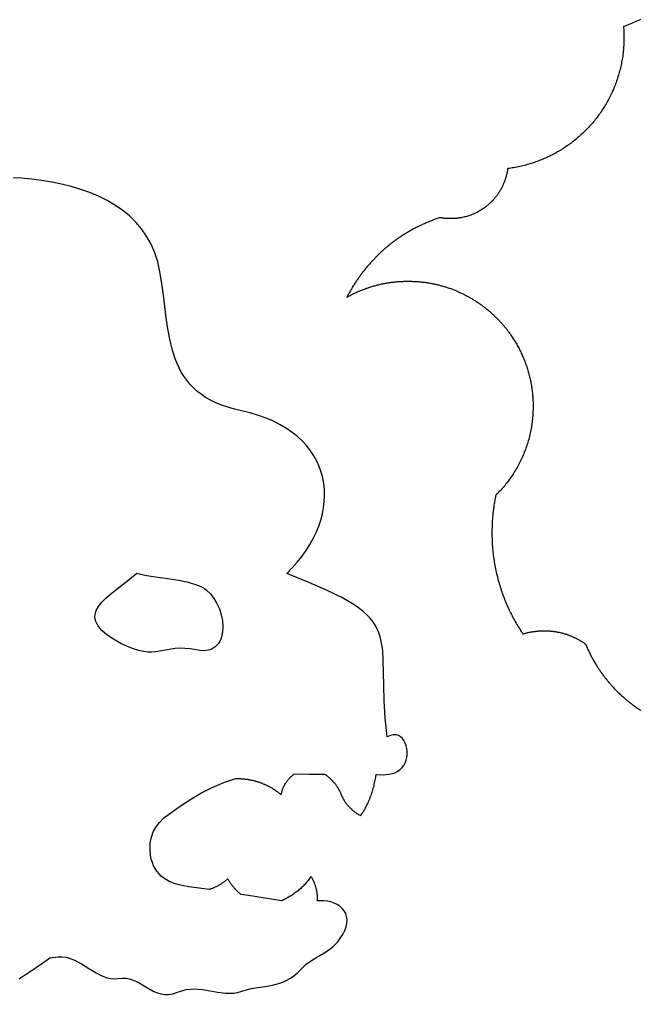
# Model space of a CAD drawing. Extents: x 25 to 747, y 34 to 1185.
# Drawn here: x 502.3 to 584, y 41.8 to 170.1 of the extents above; entities that cross this region are included whole.
import ezdxf

# ---------------------------------------------------------------- set-up
doc = ezdxf.new("R2010")
doc.units = 0
doc.layers.add('Default_Layer', color=1, linetype='CONTINUOUS')

msp = doc.modelspace()

# ---------------------------------------------------------------- linework, layer by layer
at = {"layer": 'Default_Layer'}
for points in [[(583.99, 170.11), (583.79, 170.01), (583.59, 169.92), (583.39, 169.83), (583.19, 169.74), (582.99, 169.66), (582.78, 169.57), (582.58, 169.49), (582.37, 169.41), (582.16, 169.33), (581.96, 169.25), (581.75, 169.18), (581.76, 169.01), (581.77, 168.84), (581.78, 168.67), (581.79, 168.49), (581.8, 168.31), (581.8, 168.12), (581.81, 167.93), (581.81, 167.75), (581.81, 167.54), (581.8, 167.33), (581.8, 167.12), (581.79, 166.92), (581.78, 166.71), (581.76, 166.51), (581.75, 166.31), (581.73, 166.1), (581.71, 165.9), (581.69, 165.7), (581.66, 165.5), (581.64, 165.3), (581.61, 165.1), (581.57, 164.9), (581.54, 164.7), (581.5, 164.5), (581.47, 164.31), (581.43, 164.11), (581.38, 163.91), (581.34, 163.72), (581.29, 163.53), (581.24, 163.33), (581.19, 163.14), (581.14, 162.95), (581.08, 162.76), (581.02, 162.57), (580.96, 162.38), (580.9, 162.2), (580.84, 162.01), (580.77, 161.83), (580.7, 161.64), (580.63, 161.46), (580.56, 161.28), (580.49, 161.09), (580.41, 160.91), (580.33, 160.74), (580.25, 160.56), (580.17, 160.38), (580.09, 160.2), (580, 160.03), (579.92, 159.86), (579.83, 159.68), (579.73, 159.51), (579.64, 159.34), (579.55, 159.17), (579.45, 159), (579.35, 158.84), (579.25, 158.67), (579.15, 158.51), (579.04, 158.34), (578.94, 158.18), (578.83, 158.02), (578.72, 157.86), (578.61, 157.7), (578.5, 157.55), (578.38, 157.39), (578.27, 157.24), (578.15, 157.08), (578.03, 156.93), (577.91, 156.78), (577.78, 156.63), (577.66, 156.48), (577.53, 156.34), (577.4, 156.19), (577.28, 156.05), (577.14, 155.91), (577.01, 155.77), (576.88, 155.63), (576.74, 155.49), (576.61, 155.35), (576.47, 155.22), (576.33, 155.09), (576.19, 154.96), (576.04, 154.83), (575.9, 154.7), (575.75, 154.57), (575.6, 154.45), (575.46, 154.32), (575.31, 154.2), (575.15, 154.08), (575, 153.96), (574.85, 153.84), (574.69, 153.73), (574.53, 153.62), (574.38, 153.5), (574.22, 153.39), (574.06, 153.28), (573.89, 153.18), (573.73, 153.07), (573.57, 152.97), (573.4, 152.87), (573.23, 152.77), (573.06, 152.67), (572.89, 152.57), (572.72, 152.48), (572.55, 152.39), (572.38, 152.3), (572.2, 152.21), (572.03, 152.12), (571.85, 152.04), (571.67, 151.95), (571.5, 151.87), (571.32, 151.79), (571.13, 151.72), (570.95, 151.64), (570.77, 151.57), (570.59, 151.5), (570.4, 151.43), (570.21, 151.36), (570.03, 151.29), (569.84, 151.23), (569.65, 151.17), (569.46, 151.11), (569.27, 151.05), (569.08, 151), (568.89, 150.95), (568.69, 150.9), (568.5, 150.85), (568.3, 150.8), (568.11, 150.76), (567.91, 150.71), (567.71, 150.67), (567.51, 150.64), (567.31, 150.6), (567.11, 150.57), (566.91, 150.54), (566.71, 150.51), (566.51, 150.48), (566.49, 150.38), (566.48, 150.28), (566.46, 150.19), (566.44, 150.09), (566.42, 149.99), (566.4, 149.89), (566.38, 149.8), (566.36, 149.7), (566.34, 149.6), (566.31, 149.51), (566.29, 149.41), (566.26, 149.32), (566.23, 149.23), (566.2, 149.13), (566.17, 149.04), (566.14, 148.95), (566.11, 148.86), (566.07, 148.77), (566.04, 148.68), (566, 148.59), (565.97, 148.5), (565.93, 148.41), (565.89, 148.32), (565.85, 148.23), (565.81, 148.15), (565.76, 148.06), (565.72, 147.97), (565.68, 147.89), (565.63, 147.81), (565.58, 147.72), (565.54, 147.64), (565.49, 147.56), (565.44, 147.48), (565.39, 147.4), (565.34, 147.32), (565.28, 147.24), (565.23, 147.16), (565.18, 147.08), (565.12, 147), (565.06, 146.93), (565.01, 146.85), (564.95, 146.78), (564.89, 146.7), (564.83, 146.63), (564.77, 146.55), (564.71, 146.48), (564.64, 146.41), (564.58, 146.34), (564.51, 146.27), (564.45, 146.2), (564.38, 146.13), (564.32, 146.07), (564.25, 146), (564.18, 145.94), (564.11, 145.87), (564.04, 145.81), (563.97, 145.74), (563.9, 145.68), (563.82, 145.62), (563.75, 145.56), (563.67, 145.5), (563.6, 145.44), (563.52, 145.38), (563.45, 145.33), (563.33, 145.24), (563.21, 145.16), (563.09, 145.08), (562.97, 145.01), (562.85, 144.93), (562.72, 144.86), (562.6, 144.79), (562.47, 144.72), (562.34, 144.66), (562.21, 144.6), (562.08, 144.53), (561.94, 144.48), (561.81, 144.42), (561.67, 144.37), (561.53, 144.32), (561.39, 144.27), (561.25, 144.23), (561.11, 144.18), (560.97, 144.14), (560.82, 144.11), (560.68, 144.07), (560.53, 144.04), (560.46, 144.03), (560.38, 144.01), (560.31, 144), (560.23, 143.99), (560.16, 143.98), (560.08, 143.96), (560.01, 143.95), (559.93, 143.94), (559.86, 143.94), (559.78, 143.93), (559.71, 143.92), (559.63, 143.91), (559.55, 143.91), (559.48, 143.9), (559.4, 143.9), (559.32, 143.89), (559.24, 143.89), (559.17, 143.89), (559.09, 143.89), (559.01, 143.89), (558.92, 143.89), (558.82, 143.89), (558.73, 143.89), (558.64, 143.9), (558.55, 143.9), (558.46, 143.91), (558.36, 143.92), (558.27, 143.92), (558.19, 143.93), (558.1, 143.94), (558.01, 143.95), (557.93, 143.97), (557.84, 143.98), (557.76, 143.99), (557.68, 144.01), (557.6, 144.02), (557.47, 143.98), (557.34, 143.94), (557.22, 143.89), (557.09, 143.85), (556.97, 143.81), (556.84, 143.76), (556.72, 143.72), (556.6, 143.67), (556.47, 143.62), (556.35, 143.57), (556.23, 143.52), (556.11, 143.47), (555.99, 143.42), (555.87, 143.37), (555.75, 143.32), (555.63, 143.27), (555.51, 143.22), (555.39, 143.16), (555.27, 143.11), (555.15, 143.05), (555.03, 143), (554.91, 142.94), (554.8, 142.88), (554.68, 142.83), (554.57, 142.77), (554.45, 142.71), (554.33, 142.65), (554.22, 142.59), (554.11, 142.53), (553.99, 142.46), (553.88, 142.4), (553.76, 142.34), (553.65, 142.28), (553.54, 142.21), (553.43, 142.15), (553.32, 142.08), (553.21, 142.01), (553.1, 141.95), (552.99, 141.88), (552.88, 141.81), (552.77, 141.74), (552.66, 141.67), (552.55, 141.6), (552.44, 141.53), (552.34, 141.46), (552.23, 141.39), (552.13, 141.32), (552.02, 141.24), (551.92, 141.17), (551.81, 141.09), (551.71, 141.02), (551.6, 140.94), (551.5, 140.87), (551.4, 140.79), (551.3, 140.71), (551.19, 140.63), (551.09, 140.55), (550.99, 140.47), (550.89, 140.39), (550.79, 140.31), (550.69, 140.23), (550.6, 140.15), (550.5, 140.07), (550.4, 139.99), (550.3, 139.9), (550.21, 139.82), (550.11, 139.73), (550.02, 139.65), (549.92, 139.56), (549.83, 139.48), (549.73, 139.39), (549.64, 139.3), (549.55, 139.21), (549.46, 139.12), (549.36, 139.03), (549.27, 138.94), (549.18, 138.85), (549.09, 138.76), (549, 138.67), (548.91, 138.58), (548.83, 138.49), (548.74, 138.39), (548.65, 138.3), (548.57, 138.21), (548.48, 138.11), (548.39, 138.02), (548.31, 137.92), (548.22, 137.82), (548.14, 137.73), (548.06, 137.63), (547.98, 137.53), (547.89, 137.43), (547.81, 137.33), (547.73, 137.23), (547.65, 137.13), (547.57, 137.03), (547.49, 136.93), (547.41, 136.83), (547.34, 136.73), (547.26, 136.63), (547.18, 136.52), (547.11, 136.42), (547.03, 136.31), (546.96, 136.21), (546.88, 136.1), (546.81, 136), (546.73, 135.89), (546.66, 135.79), (546.59, 135.68), (546.52, 135.57), (546.45, 135.46), (546.38, 135.35), (546.31, 135.24), (546.24, 135.14), (546.17, 135.03), (546.1, 134.91), (546.04, 134.8), (545.97, 134.69), (545.9, 134.58), (545.84, 134.47), (545.78, 134.36), (545.71, 134.24), (545.65, 134.13), (545.59, 134.01), (545.52, 133.9), (545.46, 133.78), (545.4, 133.67), (545.34, 133.55), (545.45, 133.61), (545.56, 133.67), (545.67, 133.73), (545.78, 133.79), (545.89, 133.85), (546.01, 133.91), (546.12, 133.97), (546.23, 134.02), (546.35, 134.08), (546.46, 134.13), (546.58, 134.19), (546.69, 134.24), (546.81, 134.29), (546.93, 134.34), (547.04, 134.39), (547.16, 134.44), (547.28, 134.49), (547.4, 134.53), (547.52, 134.58), (547.64, 134.63), (547.76, 134.67), (547.88, 134.72), (548.01, 134.76), (548.13, 134.8), (548.25, 134.84), (548.38, 134.88), (548.5, 134.92), (548.62, 134.96), (548.75, 134.99), (548.88, 135.03), (549, 135.07), (549.13, 135.1), (549.26, 135.13), (549.38, 135.17), (549.51, 135.2), (549.64, 135.23), (549.77, 135.26), (549.9, 135.29), (550.03, 135.31), (550.16, 135.34), (550.29, 135.36), (550.42, 135.39), (550.55, 135.41), (550.68, 135.43), (550.81, 135.46), (550.95, 135.48), (551.08, 135.5), (551.21, 135.51), (551.35, 135.53), (551.48, 135.55), (551.62, 135.56), (551.75, 135.58), (551.89, 135.59), (552.02, 135.6), (552.16, 135.61), (552.29, 135.62), (552.43, 135.63), (552.57, 135.64), (552.7, 135.64), (552.84, 135.65), (552.98, 135.65), (553.12, 135.65), (553.26, 135.66), (553.39, 135.66), (553.52, 135.66), (553.64, 135.65), (553.77, 135.65), (553.89, 135.65), (554.02, 135.64), (554.14, 135.64), (554.27, 135.63), (554.39, 135.63), (554.51, 135.62), (554.64, 135.61), (554.76, 135.6), (554.88, 135.59), (555.01, 135.58), (555.13, 135.57), (555.25, 135.55), (555.37, 135.54), (555.49, 135.52), (555.61, 135.51), (555.74, 135.49), (555.86, 135.47), (555.98, 135.45), (556.1, 135.44), (556.22, 135.41), (556.34, 135.39), (556.46, 135.37), (556.57, 135.35), (556.69, 135.33), (556.81, 135.3), (556.93, 135.28), (557.05, 135.25), (557.16, 135.22), (557.28, 135.19), (557.4, 135.17), (557.51, 135.14), (557.63, 135.1), (557.75, 135.07), (557.86, 135.04), (557.98, 135.01), (558.09, 134.97), (558.21, 134.94), (558.32, 134.91), (558.43, 134.87), (558.55, 134.83), (558.66, 134.79), (558.77, 134.76), (558.88, 134.72), (559, 134.68), (559.11, 134.64), (559.22, 134.59), (559.33, 134.55), (559.44, 134.51), (559.55, 134.46), (559.66, 134.42), (559.77, 134.37), (559.88, 134.33), (559.99, 134.28), (560.09, 134.23), (560.2, 134.18), (560.31, 134.13), (560.42, 134.08), (560.52, 134.03), (560.63, 133.98), (560.73, 133.93), (560.84, 133.88), (560.94, 133.82), (561.05, 133.77), (561.15, 133.71), (561.26, 133.66), (561.36, 133.6), (561.46, 133.54), (561.56, 133.48), (561.66, 133.43), (561.77, 133.37), (561.87, 133.31), (561.97, 133.24), (562.07, 133.18), (562.17, 133.12), (562.26, 133.06), (562.36, 132.99), (562.46, 132.93), (562.56, 132.86), (562.66, 132.8), (562.75, 132.73), (562.85, 132.66), (562.94, 132.6), (563.04, 132.53), (563.13, 132.46), (563.23, 132.39), (563.32, 132.32), (563.41, 132.25), (563.51, 132.18), (563.6, 132.1), (563.69, 132.03), (563.78, 131.96), (563.87, 131.88), (563.96, 131.81), (564.05, 131.73), (564.14, 131.66), (564.23, 131.58), (564.32, 131.5), (564.4, 131.42), (564.49, 131.34), (564.58, 131.27), (564.66, 131.19), (564.75, 131.1), (564.83, 131.02), (564.92, 130.94), (565, 130.86), (565.08, 130.78), (565.16, 130.69), (565.25, 130.61), (565.33, 130.52), (565.41, 130.44), (565.49, 130.35), (565.57, 130.27), (565.64, 130.18), (565.72, 130.09), (565.8, 130), (565.88, 129.92), (565.95, 129.83), (566.03, 129.74), (566.1, 129.65), (566.18, 129.56), (566.25, 129.46), (566.33, 129.37), (566.4, 129.28), (566.47, 129.19), (566.54, 129.09), (566.64, 128.97), (566.73, 128.84), (566.83, 128.71), (566.92, 128.57), (567.01, 128.44), (567.1, 128.31), (567.19, 128.18), (567.28, 128.04), (567.36, 127.9), (567.45, 127.77), (567.53, 127.63), (567.61, 127.49), (567.69, 127.35), (567.77, 127.21), (567.85, 127.07), (567.93, 126.93), (568, 126.78), (568.08, 126.64), (568.15, 126.49), (568.22, 126.35), (568.29, 126.2), (568.36, 126.05), (568.43, 125.9), (568.49, 125.75), (568.56, 125.6), (568.62, 125.45), (568.68, 125.3), (568.74, 125.15), (568.8, 124.99), (568.86, 124.84), (568.91, 124.68), (568.97, 124.53), (569.02, 124.37), (569.07, 124.21), (569.12, 124.06), (569.17, 123.9), (569.22, 123.74), (569.26, 123.58), (569.3, 123.42), (569.35, 123.25), (569.39, 123.09), (569.42, 122.93), (569.46, 122.77), (569.5, 122.6), (569.53, 122.44), (569.56, 122.27), (569.59, 122.11), (569.62, 121.94), (569.65, 121.77), (569.67, 121.61), (569.7, 121.44), (569.72, 121.27), (569.74, 121.1), (569.76, 120.93), (569.77, 120.76), (569.79, 120.59), (569.8, 120.42), (569.81, 120.24), (569.82, 120.07), (569.83, 119.9), (569.84, 119.73), (569.84, 119.55), (569.85, 119.38), (569.85, 119.2), (569.85, 118.99), (569.84, 118.77), (569.83, 118.56), (569.83, 118.35), (569.81, 118.14), (569.8, 117.93), (569.78, 117.72), (569.76, 117.51), (569.74, 117.3), (569.71, 117.09), (569.68, 116.88), (569.65, 116.68), (569.62, 116.47), (569.59, 116.27), (569.55, 116.06), (569.51, 115.86), (569.46, 115.66), (569.42, 115.46), (569.37, 115.26), (569.32, 115.06), (569.27, 114.86), (569.21, 114.66), (569.15, 114.46), (569.09, 114.27), (569.03, 114.08), (568.97, 113.88), (568.9, 113.69), (568.83, 113.5), (568.76, 113.31), (568.69, 113.12), (568.61, 112.93), (568.53, 112.75), (568.45, 112.56), (568.37, 112.38), (568.28, 112.19), (568.2, 112.01), (568.11, 111.83), (568.02, 111.65), (567.92, 111.47), (567.83, 111.3), (567.73, 111.12), (567.63, 110.95), (567.53, 110.78), (567.42, 110.6), (567.32, 110.44), (567.21, 110.27), (567.1, 110.1), (566.99, 109.93), (566.88, 109.77), (566.76, 109.61), (566.64, 109.45), (566.52, 109.29), (566.4, 109.13), (566.28, 108.97), (566.15, 108.81), (566.03, 108.66), (565.9, 108.51), (565.77, 108.36), (565.63, 108.21), (565.5, 108.06), (565.36, 107.92), (565.23, 107.77), (565.09, 107.63), (564.95, 107.49), (564.92, 107.35), (564.89, 107.21), (564.86, 107.06), (564.83, 106.92), (564.8, 106.78), (564.78, 106.63), (564.75, 106.48), (564.73, 106.34), (564.7, 106.19), (564.68, 106.04), (564.66, 105.89), (564.64, 105.73), (564.62, 105.58), (564.6, 105.43), (564.58, 105.27), (564.56, 105.12), (564.55, 104.96), (564.53, 104.8), (564.52, 104.65), (564.5, 104.49), (564.49, 104.33), (564.48, 104.17), (564.47, 104.01), (564.46, 103.85), (564.45, 103.69), (564.45, 103.52), (564.44, 103.36), (564.44, 103.2), (564.43, 103.04), (564.43, 102.87), (564.43, 102.71), (564.43, 102.55), (564.43, 102.31), (564.43, 102.08), (564.44, 101.85), (564.45, 101.62), (564.46, 101.39), (564.47, 101.16), (564.48, 100.93), (564.5, 100.7), (564.52, 100.47), (564.54, 100.24), (564.56, 100.02), (564.59, 99.79), (564.61, 99.56), (564.64, 99.34), (564.67, 99.12), (564.71, 98.89), (564.74, 98.67), (564.78, 98.45), (564.82, 98.23), (564.86, 98), (564.9, 97.78), (564.95, 97.57), (565, 97.35), (565.05, 97.13), (565.1, 96.91), (565.15, 96.7), (565.21, 96.48), (565.26, 96.27), (565.32, 96.05), (565.38, 95.84), (565.45, 95.63), (565.51, 95.42), (565.58, 95.21), (565.65, 95), (565.72, 94.79), (565.79, 94.59), (565.86, 94.38), (565.94, 94.17), (566.02, 93.97), (566.1, 93.77), (566.18, 93.57), (566.26, 93.36), (566.34, 93.16), (566.43, 92.97), (566.52, 92.77), (566.61, 92.57), (566.7, 92.37), (566.79, 92.18), (566.89, 91.99), (566.99, 91.79), (567.08, 91.6), (567.18, 91.41), (567.29, 91.22), (567.39, 91.03), (567.49, 90.85), (567.6, 90.66), (567.71, 90.48), (567.82, 90.29), (567.93, 90.11), (568.04, 89.93), (568.16, 89.75), (568.27, 89.57), (568.39, 89.4), (568.51, 89.22), (568.59, 89.25), (568.67, 89.27), (568.75, 89.29), (568.83, 89.32), (568.91, 89.34), (568.99, 89.36), (569.07, 89.38), (569.16, 89.4), (569.24, 89.42), (569.33, 89.44), (569.41, 89.46), (569.5, 89.47), (569.58, 89.49), (569.67, 89.51), (569.76, 89.52), (569.84, 89.53), (569.93, 89.55), (570.02, 89.56), (570.11, 89.57), (570.2, 89.58), (570.29, 89.59), (570.38, 89.6), (570.47, 89.61), (570.56, 89.62), (570.65, 89.62), (570.74, 89.63), (570.83, 89.64), (570.92, 89.64), (571.02, 89.64), (571.11, 89.64), (571.2, 89.65), (571.3, 89.65), (571.39, 89.65), (571.49, 89.64), (571.58, 89.64), (571.68, 89.64), (571.77, 89.63), (571.87, 89.63), (571.96, 89.62), (572.06, 89.62), (572.15, 89.61), (572.24, 89.6), (572.34, 89.59), (572.43, 89.58), (572.52, 89.57), (572.62, 89.55), (572.71, 89.54), (572.8, 89.53), (572.89, 89.51), (572.98, 89.49), (573.07, 89.48), (573.16, 89.46), (573.26, 89.44), (573.35, 89.42), (573.43, 89.4), (573.52, 89.38), (573.61, 89.36), (573.7, 89.33), (573.79, 89.31), (573.88, 89.29), (573.97, 89.26), (574.05, 89.23), (574.14, 89.21), (574.23, 89.18), (574.31, 89.15), (574.4, 89.12), (574.48, 89.09), (574.57, 89.06), (574.65, 89.03), (574.74, 88.99), (574.82, 88.96), (574.9, 88.93), (574.98, 88.89), (575.07, 88.86), (575.15, 88.82), (575.23, 88.78), (575.31, 88.74), (575.39, 88.7), (575.47, 88.66), (575.55, 88.62), (575.63, 88.58), (575.71, 88.54), (575.79, 88.5), (575.86, 88.46), (575.94, 88.41), (576.02, 88.37), (576.09, 88.32), (576.17, 88.28), (576.24, 88.23), (576.32, 88.18), (576.39, 88.13), (576.47, 88.09), (576.54, 88.04), (576.61, 87.99), (576.68, 87.94), (576.75, 87.88), (576.8, 87.77), (576.85, 87.65), (576.9, 87.53), (576.96, 87.42), (577.01, 87.3), (577.06, 87.18), (577.11, 87.07), (577.17, 86.95), (577.22, 86.84), (577.28, 86.73), (577.34, 86.61), (577.39, 86.5), (577.45, 86.39), (577.51, 86.27), (577.57, 86.16), (577.63, 86.05), (577.69, 85.94), (577.75, 85.83), (577.81, 85.72), (577.88, 85.61), (577.94, 85.5), (578, 85.39), (578.07, 85.29), (578.13, 85.18), (578.2, 85.07), (578.27, 84.97), (578.33, 84.86), (578.4, 84.76), (578.47, 84.65), (578.54, 84.55), (578.61, 84.44), (578.68, 84.34), (578.75, 84.24), (578.82, 84.13), (578.9, 84.03), (578.97, 83.93), (579.04, 83.83), (579.12, 83.73), (579.19, 83.63), (579.27, 83.53), (579.35, 83.43), (579.42, 83.34), (579.5, 83.24), (579.58, 83.14), (579.66, 83.04), (579.74, 82.95), (579.82, 82.85), (579.9, 82.76), (579.98, 82.66), (580.06, 82.57), (580.14, 82.48), (580.23, 82.39), (580.31, 82.29), (580.4, 82.2), (580.48, 82.11), (580.57, 82.02), (580.65, 81.93), (580.74, 81.84), (580.83, 81.75), (580.91, 81.67), (581, 81.58), (581.09, 81.49), (581.18, 81.41), (581.27, 81.32), (581.36, 81.24), (581.45, 81.15), (581.54, 81.07), (581.64, 80.98), (581.73, 80.9), (581.82, 80.82), (581.92, 80.74), (582.01, 80.66), (582.11, 80.58), (582.2, 80.5), (582.3, 80.42), (582.4, 80.34), (582.49, 80.26), (582.59, 80.19), (582.69, 80.11), (582.79, 80.03), (582.89, 79.96), (582.99, 79.88), (583.09, 79.81), (583.19, 79.74), (583.29, 79.66), (583.39, 79.59), (583.5, 79.52), (583.6, 79.45), (583.7, 79.38), (583.81, 79.31), (583.91, 79.24), (584.02, 79.18)], [(502.2, 43.84), (502.44, 43.99), (502.67, 44.14), (502.9, 44.29), (503.13, 44.44), (503.36, 44.59), (503.59, 44.74), (503.81, 44.89), (504.04, 45.04), (504.26, 45.2), (504.49, 45.35), (504.71, 45.5), (504.93, 45.66), (505.16, 45.81), (505.38, 45.96), (505.59, 46.12), (505.81, 46.27), (506.03, 46.43), (506.25, 46.59), (506.25, 46.59), (507.36, 46.74), (507.89, 46.74), (508.4, 46.67), (508.91, 46.52), (509.42, 46.33), (510.41, 45.81), (511.38, 45.21), (512.34, 44.63), (512.82, 44.37), (513.3, 44.15), (513.78, 43.97), (514.27, 43.86), (514.76, 43.82), (515.26, 43.87), (515.82, 43.93), (516.35, 43.9), (516.85, 43.79), (517.32, 43.63), (517.78, 43.42), (518.22, 43.18), (519.08, 42.66), (519.95, 42.18), (520.4, 41.99), (520.87, 41.84), (521.36, 41.77), (521.88, 41.77), (522.44, 41.86), (523.03, 42.06), (523.62, 42.27), (524.19, 42.41), (524.74, 42.48), (525.28, 42.5), (525.8, 42.48), (526.32, 42.42), (527.33, 42.25), (528.33, 42.06), (529.35, 41.94), (529.87, 41.92), (530.4, 41.96), (530.94, 42.05), (531.5, 42.2), (532.56, 42.49), (533.58, 42.69), (534.59, 42.84), (535.56, 43.01), (536.52, 43.25), (536.99, 43.43), (537.45, 43.64), (537.91, 43.9), (538.37, 44.22), (538.82, 44.6), (539.26, 45.06), (539.62, 45.42), (539.97, 45.74), (540.68, 46.25), (541.39, 46.68), (542.1, 47.07), (542.79, 47.5), (543.47, 48.03), (543.81, 48.35), (544.14, 48.72), (544.47, 49.16), (544.79, 49.65), (545.07, 50.19), (545.25, 50.69), (545.35, 51.17), (545.37, 51.62), (545.31, 52.04), (545.19, 52.43), (544.99, 52.78), (544.74, 53.1), (544.43, 53.38), (544.08, 53.61), (543.68, 53.8), (543.24, 53.95), (542.77, 54.05), (542.27, 54.1), (541.75, 54.1), (541.48, 54.08), (541.48, 54.19), (541.48, 54.31), (541.48, 54.42), (541.48, 54.52), (541.48, 54.63), (541.47, 54.73), (541.46, 54.83), (541.45, 54.93), (541.44, 55.03), (541.42, 55.13), (541.41, 55.23), (541.39, 55.33), (541.37, 55.43), (541.35, 55.53), (541.33, 55.62), (541.31, 55.72), (541.28, 55.82), (541.25, 55.91), (541.22, 56.01), (541.19, 56.1), (541.16, 56.19), (541.13, 56.28), (541.09, 56.37), (541.06, 56.46), (541.02, 56.55), (540.98, 56.64), (540.94, 56.73), (540.89, 56.81), (540.85, 56.9), (540.81, 56.98), (540.76, 57.07), (540.71, 57.15), (540.66, 57.23), (540.61, 57.31), (540.52, 57.18), (540.43, 57.05), (540.33, 56.92), (540.23, 56.79), (540.14, 56.67), (540.03, 56.55), (539.93, 56.43), (539.83, 56.31), (539.72, 56.19), (539.61, 56.07), (539.5, 55.96), (539.38, 55.85), (539.27, 55.74), (539.15, 55.64), (539.03, 55.53), (538.91, 55.43), (538.79, 55.33), (538.66, 55.23), (538.53, 55.14), (538.41, 55.04), (538.27, 54.95), (538.14, 54.86), (538.01, 54.77), (537.87, 54.69), (537.73, 54.61), (537.59, 54.53), (537.45, 54.45), (537.31, 54.37), (537.16, 54.3), (537.02, 54.23), (536.87, 54.16), (536.72, 54.1), (534.59, 54.45), (533.51, 54.63), (532.38, 54.78), (531.38, 54.92), (531.32, 54.98), (531.26, 55.04), (531.2, 55.09), (531.14, 55.15), (531.08, 55.21), (531.01, 55.26), (530.96, 55.32), (530.9, 55.38), (530.84, 55.44), (530.78, 55.5), (530.72, 55.56), (530.67, 55.63), (530.61, 55.69), (530.55, 55.75), (530.5, 55.81), (530.45, 55.88), (530.39, 55.94), (530.34, 56.01), (530.29, 56.07), (530.23, 56.14), (530.18, 56.21), (530.13, 56.27), (530.08, 56.34), (530.03, 56.41), (529.98, 56.48), (529.93, 56.55), (529.88, 56.62), (529.84, 56.69), (529.79, 56.77), (529.74, 56.84), (529.7, 56.91), (529.65, 56.99), (529.59, 56.93), (529.52, 56.87), (529.46, 56.82), (529.39, 56.76), (529.32, 56.71), (529.26, 56.66), (529.19, 56.6), (529.12, 56.55), (529.05, 56.5), (528.98, 56.45), (528.9, 56.4), (528.83, 56.35), (528.76, 56.31), (528.68, 56.26), (528.61, 56.21), (528.53, 56.17), (528.46, 56.13), (528.38, 56.08), (528.3, 56.04), (528.22, 56), (528.14, 55.96), (528.06, 55.92), (527.98, 55.88), (527.9, 55.85), (527.81, 55.81), (527.73, 55.78), (527.65, 55.74), (527.56, 55.71), (527.48, 55.68), (527.39, 55.64), (527.3, 55.61), (527.21, 55.59), (526.55, 55.69), (524.53, 55.95), (523.61, 56.1), (522.74, 56.33), (521.94, 56.66), (521.58, 56.87), (521.23, 57.1), (520.91, 57.36), (520.62, 57.65), (520.35, 57.98), (520.11, 58.33), (519.91, 58.72), (519.74, 59.14), (519.6, 59.59), (519.5, 60.08), (519.43, 60.94), (519.46, 61.74), (519.61, 62.48), (519.86, 63.18), (520.22, 63.82), (520.67, 64.41), (521.22, 64.96), (521.85, 65.46), (523.26, 66.46), (524.69, 67.4), (526.14, 68.26), (527.63, 69.02), (529.16, 69.67), (529.93, 69.95), (530.73, 70.19), (530.82, 70.19), (530.93, 70.19), (531.03, 70.19), (531.13, 70.19), (531.24, 70.18), (531.34, 70.18), (531.44, 70.17), (531.54, 70.17), (531.64, 70.16), (531.74, 70.15), (531.85, 70.14), (531.95, 70.13), (532.05, 70.12), (532.15, 70.11), (532.24, 70.09), (532.34, 70.08), (532.44, 70.06), (532.54, 70.04), (532.64, 70.02), (532.74, 70), (532.83, 69.98), (532.93, 69.96), (533.03, 69.94), (533.12, 69.91), (533.22, 69.89), (533.31, 69.86), (533.41, 69.84), (533.5, 69.81), (533.59, 69.78), (533.69, 69.75), (533.78, 69.72), (533.87, 69.69), (533.96, 69.65), (534.06, 69.62), (534.15, 69.59), (534.24, 69.55), (534.33, 69.51), (534.42, 69.47), (534.5, 69.44), (534.59, 69.4), (534.68, 69.36), (534.77, 69.31), (534.85, 69.27), (534.94, 69.23), (535.03, 69.18), (535.11, 69.14), (535.2, 69.09), (535.28, 69.05), (535.36, 69), (535.45, 68.95), (535.53, 68.9), (535.61, 68.85), (535.69, 68.8), (535.77, 68.75), (535.85, 68.69), (535.93, 68.64), (536.01, 68.58), (536.08, 68.53), (536.16, 68.47), (536.24, 68.42), (536.31, 68.36), (536.39, 68.3), (536.46, 68.24), (536.54, 68.18), (536.61, 68.12), (536.68, 68.06), (536.7, 68.16), (536.73, 68.27), (536.76, 68.37), (536.78, 68.47), (536.81, 68.57), (536.85, 68.67), (536.88, 68.77), (536.92, 68.87), (536.96, 68.97), (537, 69.06), (537.05, 69.16), (537.09, 69.25), (537.14, 69.34), (537.19, 69.43), (537.24, 69.52), (537.3, 69.61), (537.35, 69.69), (537.41, 69.78), (537.47, 69.86), (537.53, 69.94), (537.6, 70.02), (537.66, 70.1), (537.73, 70.18), (537.8, 70.25), (537.87, 70.33), (537.94, 70.4), (538.02, 70.47), (538.09, 70.54), (538.17, 70.6), (538.25, 70.67), (538.33, 70.73), (538.41, 70.8), (540.42, 70.79), (542.39, 70.78), (542.48, 70.72), (542.57, 70.66), (542.66, 70.59), (542.75, 70.53), (542.84, 70.46), (542.92, 70.39), (543, 70.32), (543.09, 70.24), (543.17, 70.17), (543.25, 70.09), (543.32, 70.02), (543.4, 69.94), (543.47, 69.86), (543.55, 69.78), (543.62, 69.69), (543.69, 69.61), (543.76, 69.52), (543.83, 69.44), (543.89, 69.35), (543.95, 69.26), (544.02, 69.17), (544.08, 69.08), (544.14, 68.98), (544.19, 68.89), (544.25, 68.79), (544.3, 68.69), (544.36, 68.59), (544.41, 68.5), (544.45, 68.39), (544.5, 68.29), (544.55, 68.19), (544.59, 68.08), (544.64, 67.97), (544.69, 67.86), (544.74, 67.74), (544.8, 67.63), (544.85, 67.53), (544.91, 67.42), (544.98, 67.32), (545.04, 67.21), (545.11, 67.11), (545.17, 67.01), (545.25, 66.91), (545.32, 66.82), (545.39, 66.72), (545.47, 66.63), (545.55, 66.54), (545.63, 66.45), (545.71, 66.36), (545.8, 66.28), (545.89, 66.2), (545.98, 66.12), (546.07, 66.04), (546.16, 65.96), (546.26, 65.89), (546.35, 65.81), (546.45, 65.74), (546.55, 65.67), (546.65, 65.61), (546.76, 65.54), (546.86, 65.48), (546.97, 65.42), (547.08, 65.37), (547.19, 65.31), (547.28, 65.46), (547.37, 65.6), (547.46, 65.75), (547.55, 65.9), (547.64, 66.06), (547.73, 66.21), (547.81, 66.36), (547.89, 66.52), (547.97, 66.68), (548.05, 66.84), (548.12, 67), (548.2, 67.17), (548.27, 67.33), (548.34, 67.5), (548.4, 67.67), (548.47, 67.83), (548.53, 68.01), (548.59, 68.18), (548.65, 68.35), (548.71, 68.53), (548.76, 68.7), (548.81, 68.88), (548.86, 69.06), (548.91, 69.24), (548.95, 69.42), (548.99, 69.61), (549.03, 69.79), (549.07, 69.98), (549.11, 70.16), (549.14, 70.35), (549.17, 70.54), (549.2, 70.73), (549.27, 70.73), (550.11, 70.7), (550.91, 70.76), (551.29, 70.84), (551.65, 70.96), (551.98, 71.11), (552.3, 71.32), (552.58, 71.59), (552.83, 71.91), (553.01, 72.24), (553.15, 72.59), (553.23, 72.97), (553.28, 73.36), (553.28, 73.76), (553.23, 74.15), (553.15, 74.52), (553.02, 74.87), (552.85, 75.18), (552.65, 75.46), (552.4, 75.68), (552.12, 75.84), (551.81, 75.93), (551.45, 75.94), (551.07, 75.86), (550.65, 75.68), (550.4, 78.2), (550.26, 80.44), (550.2, 82.42), (550.17, 84.16), (550.13, 85.7), (550.05, 87.07), (549.87, 88.29), (549.73, 88.85), (549.56, 89.38), (549.34, 89.9), (549.08, 90.39), (548.76, 90.87), (548.38, 91.33), (547.94, 91.78), (547.43, 92.23), (546.85, 92.68), (546.18, 93.13), (545.44, 93.58), (544.6, 94.05), (542.64, 95.01), (540.26, 96.05), (537.43, 97.19), (538.14, 97.92), (538.81, 98.67), (539.42, 99.43), (539.97, 100.21), (540.47, 101), (540.91, 101.79), (541.3, 102.6), (541.63, 103.4), (541.9, 104.21), (542.12, 105.03), (542.27, 105.83), (542.37, 106.64), (542.41, 107.44), (542.39, 108.23), (542.31, 109.01), (542.17, 109.78), (541.97, 110.53), (541.71, 111.27), (541.39, 111.98), (541.01, 112.68), (540.57, 113.35), (540.06, 114), (539.49, 114.62), (538.86, 115.2), (538.16, 115.76), (537.4, 116.29), (536.58, 116.77), (535.69, 117.22), (534.73, 117.63), (533.71, 117.99), (532.63, 118.31), (531.48, 118.59), (530.53, 118.81), (529.66, 119.06), (528.84, 119.34), (528.09, 119.66), (527.39, 120), (526.75, 120.37), (526.16, 120.77), (525.61, 121.2), (525.12, 121.65), (524.67, 122.12), (524.26, 122.62), (523.89, 123.14), (523.55, 123.69), (523.25, 124.25), (522.99, 124.83), (522.75, 125.44), (522.34, 126.7), (522.02, 128.02), (521.77, 129.4), (521.56, 130.83), (521.19, 133.82), (520.99, 135.35), (520.74, 136.91), (520.46, 138.2), (520.07, 139.41), (519.58, 140.53), (518.99, 141.57), (518.31, 142.54), (517.55, 143.43), (516.71, 144.25), (515.79, 145), (514.81, 145.67), (513.77, 146.28), (512.66, 146.83), (511.51, 147.32), (510.31, 147.75), (509.07, 148.12), (507.8, 148.43), (506.5, 148.7), (505.17, 148.91), (503.83, 149.08), (502.47, 149.2), (501.11, 149.28)]]:
    msp.add_lwpolyline(points, dxfattribs=at)
msp.add_lwpolyline([(517.01, 96.65), (517.69, 97.23), (518.74, 96.97), (519.83, 96.77), (522.06, 96.48), (523.17, 96.31), (524.26, 96.09), (525.3, 95.79), (525.81, 95.59), (526.29, 95.37), (526.59, 95.2), (526.87, 95), (527.39, 94.5), (527.85, 93.91), (528.24, 93.24), (528.56, 92.52), (528.8, 91.76), (528.95, 90.99), (529.01, 90.23), (528.98, 89.5), (528.84, 88.83), (528.73, 88.52), (528.6, 88.23), (528.43, 87.96), (528.24, 87.73), (528.01, 87.52), (527.75, 87.34), (527.47, 87.2), (527.14, 87.1), (526.79, 87.04), (526.4, 87.02), (525.98, 87.05), (525.52, 87.12), (524.72, 87.26), (524, 87.33), (523.35, 87.34), (522.75, 87.3), (521.68, 87.14), (520.7, 86.95), (520.2, 86.87), (519.69, 86.83), (519.15, 86.84), (518.57, 86.9), (517.94, 87.03), (517.24, 87.25), (516.46, 87.56), (515.59, 87.99), (514.4, 88.67), (513.5, 89.33), (513.14, 89.65), (512.84, 89.97), (512.61, 90.28), (512.43, 90.58), (512.3, 90.88), (512.22, 91.17), (512.19, 91.46), (512.21, 91.74), (512.27, 92.02), (512.36, 92.3), (512.66, 92.85), (513.09, 93.39), (513.62, 93.93), (514.22, 94.46), (514.89, 95), (516.31, 96.09), (517.01, 96.65)], close=True, dxfattribs=at)

doc.saveas('drawing.dxf')
